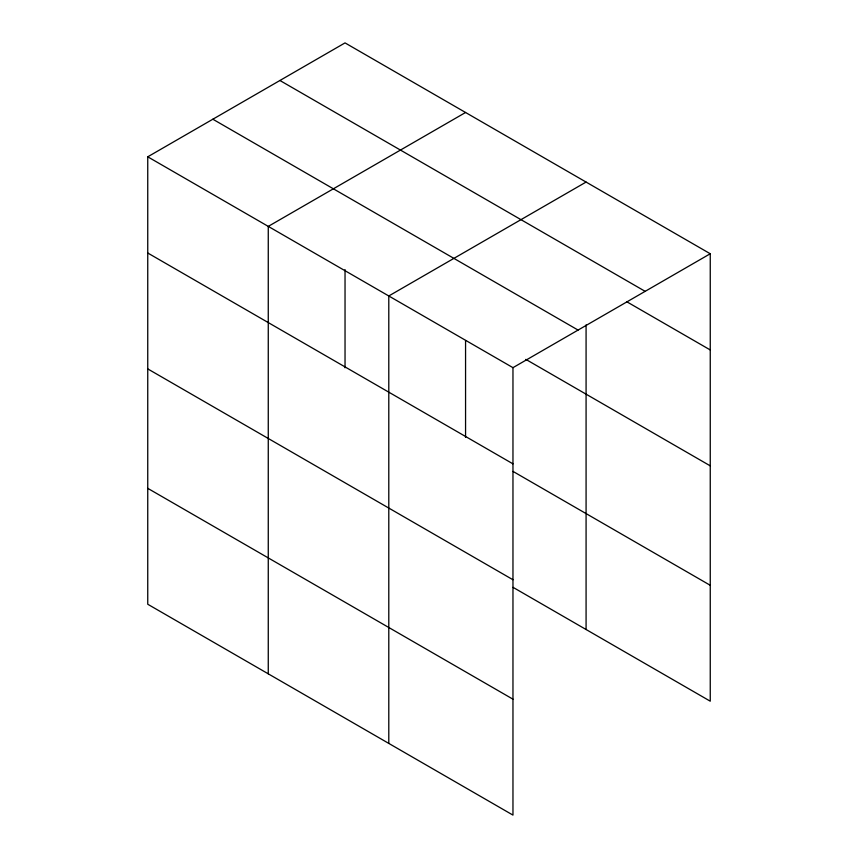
<?xml version="1.0" encoding="UTF-8"?>
<svg xmlns="http://www.w3.org/2000/svg" width="858" height="858" viewBox="0 0 858 858"><rect width="100%" height="100%" fill="white"/><g stroke="black" fill="none" stroke-linecap="round" stroke-linejoin="round"><path stroke-width="1.29" d="M512.966 579.761L512.966 367.664L147.748 156.81L147.748 604.246L512.966 815.1L512.966 579.761L147.748 368.908M147.748 156.81L345.034 42.9L710.252 253.754L710.252 701.19L513.073 587.355M465.562 112.484L268.264 226.394L268.264 673.83M586.078 182.068L388.792 295.967L388.792 743.403M512.966 367.664L710.252 253.754M279.933 80.491L645.152 291.345M626.694 301.705L710.252 349.946M212.848 119.219L578.067 330.073M525.825 359.373L710.252 465.862M147.748 253.003L512.966 463.856M513.073 471.439L710.252 585.285M147.748 488.331L512.966 699.184M586.078 324.892L586.078 629.504M465.562 340.508L465.562 437.376M345.034 269.594L345.034 367.792"/></g></svg>
